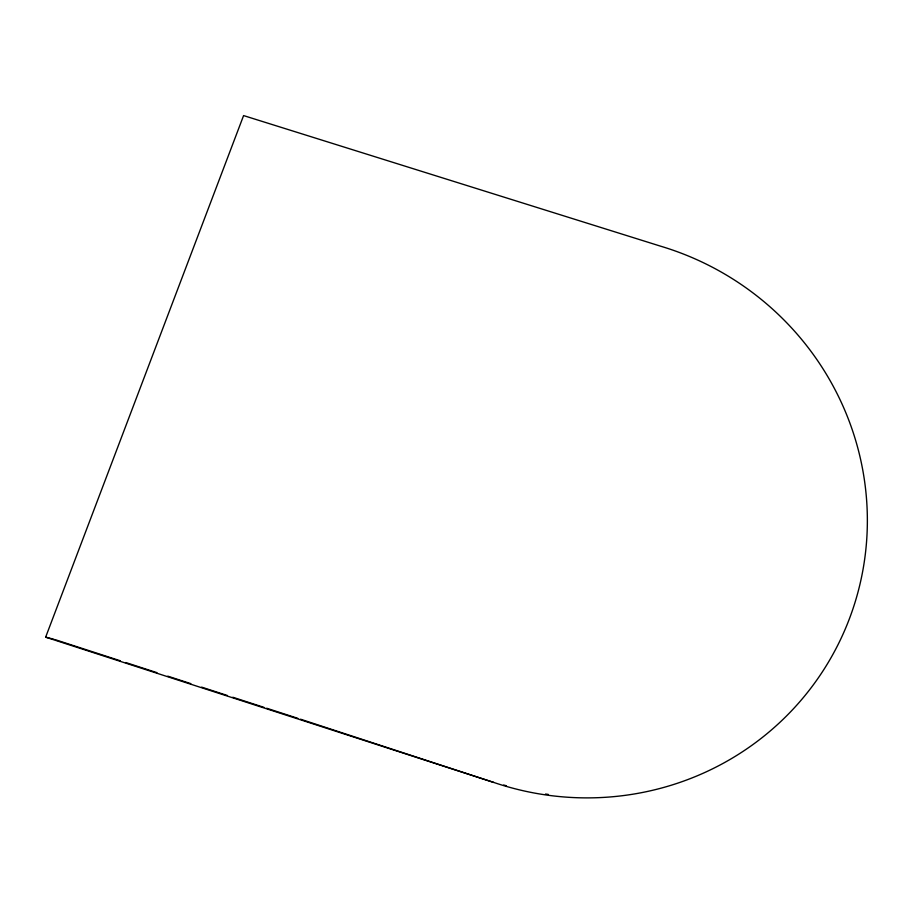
<?xml version="1.0" encoding="UTF-8"?>
<svg xmlns="http://www.w3.org/2000/svg" width="913" height="913" viewBox="0 0 913 913"><rect width="100%" height="100%" fill="white"/><g stroke="black" fill="none" stroke-linecap="round" stroke-linejoin="round"><path stroke-width="1.37" d="M45.65 637.16L243.588 115.586L660.704 246.213A286.18 280.656 28.3 0 1 854.853 602.957A286.18 280.656 28.3 0 1 493.75 782.43L45.65 637.16L53.947 639.26M55.305 639.705L120.333 660.784M125.754 662.541L156.922 672.641M167.764 676.156L190.794 683.632M201.636 687.135L227.371 695.489M232.792 697.247L263.96 707.347M266.664 708.226L297.832 718.326M300.537 719.204L493.75 782.43M548.336 794.413A280.531 275.292 28.6 0 1 545.518 794.036M506.441 785.796A280.531 275.292 28.6 0 1 503.714 785.009"/></g></svg>
